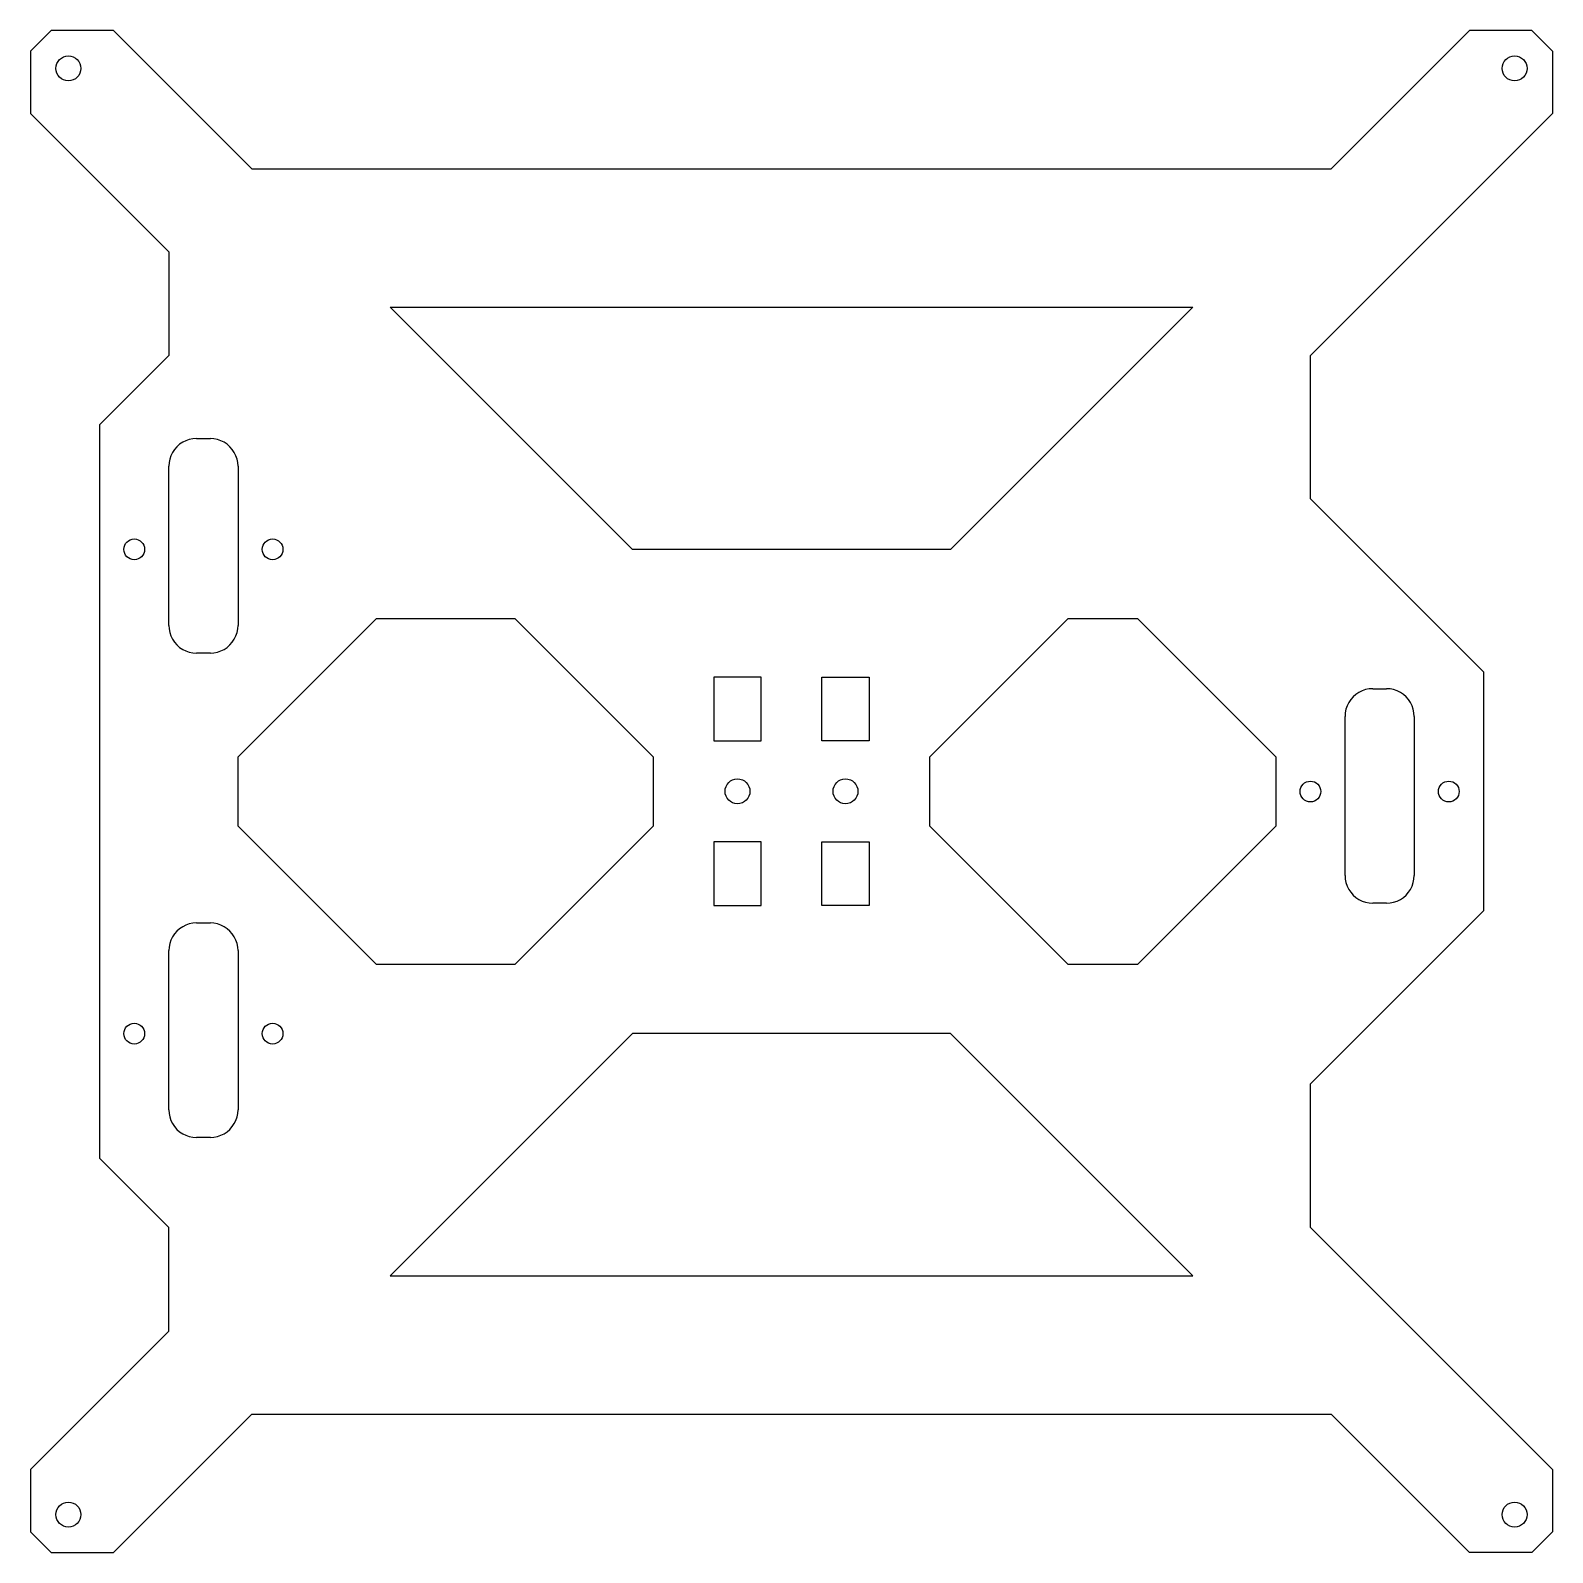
# Model space of a CAD drawing. Header units: inches. Extents: x 24 to 244, y 17 to 237.
import ezdxf

# ---------------------------------------------------------------- set-up
doc = ezdxf.new("R2010")
doc.units = ezdxf.units.IN
doc.header["$MEASUREMENT"] = 0

msp = doc.modelspace()

# ---------------------------------------------------------------- linework, layer by layer
for p, q in [((27.04, 236.81), (24.04, 233.81)), ((36.04, 236.81), (27.04, 236.81)), ((36.04, 236.81), (56.04, 216.81)), ((232.04, 236.81), (212.04, 216.81)), ((241.04, 236.81), (232.04, 236.81)), ((244.04, 233.81), (241.04, 236.81)), ((24.04, 233.81), (24.04, 224.81)), ((244.04, 233.81), (244.04, 224.81)), ((24.04, 224.81), (44.04, 204.81)), ((244.04, 224.81), (209.04, 189.81)), ((56.04, 216.81), (212.04, 216.81)), ((44.04, 204.81), (44.04, 189.81)), ((76.04, 196.81), (192.04, 196.81)), ((76.04, 196.81), (111.04, 161.81)), ((192.04, 196.81), (157.04, 161.81)), ((44.04, 189.81), (34.04, 179.81)), ((209.04, 169.11), (209.04, 189.81)), ((34.04, 179.81), (34.04, 73.81)), ((44.86, 176.25), (44.57, 175.82)), ((45.21, 176.65), (44.86, 176.25)), ((45.6, 176.99), (45.21, 176.65)), ((46.04, 177.28), (45.6, 176.99)), ((46.51, 177.51), (46.04, 177.28)), ((47, 177.68), (46.51, 177.51)), ((47.51, 177.78), (47, 177.68)), ((48.04, 177.82), (47.51, 177.78)), ((48.04, 177.82), (50.04, 177.82)), ((50.56, 177.78), (50.04, 177.82)), ((51.07, 177.68), (50.56, 177.78)), ((51.57, 177.51), (51.07, 177.68)), ((52.04, 177.28), (51.57, 177.51)), ((52.47, 176.99), (52.04, 177.28)), ((52.87, 176.65), (52.47, 176.99)), ((53.21, 176.25), (52.87, 176.65)), ((53.5, 175.82), (53.21, 176.25)), ((44.07, 174.34), (44.04, 173.82)), ((44.04, 150.82), (44.04, 173.82)), ((44.17, 174.85), (44.07, 174.34)), ((44.34, 175.35), (44.17, 174.85)), ((44.57, 175.82), (44.34, 175.35)), ((53.73, 175.35), (53.5, 175.82)), ((53.9, 174.85), (53.73, 175.35)), ((54, 174.34), (53.9, 174.85)), ((54.04, 173.82), (54, 174.34)), ((54.04, 173.82), (54.04, 150.82)), ((234.04, 144.11), (209.04, 169.11)), ((157.04, 161.81), (111.04, 161.81)), ((54.04, 131.81), (74.04, 151.81)), ((74.04, 151.81), (94.04, 151.81)), ((94.04, 151.81), (114.04, 131.81)), ((94.04, 151.81), (94.11, 151.81)), ((154.04, 131.81), (174.04, 151.81)), ((174.04, 151.81), (184.04, 151.81)), ((184.04, 151.81), (204.04, 131.81)), ((44.04, 150.82), (44.07, 150.3)), ((44.07, 150.3), (44.17, 149.78)), ((44.17, 149.78), (44.34, 149.29)), ((53.73, 149.29), (53.9, 149.78)), ((53.9, 149.78), (54, 150.3)), ((54, 150.3), (54.04, 150.82)), ((44.34, 149.29), (44.57, 148.82)), ((44.57, 148.82), (44.86, 148.38)), ((44.86, 148.38), (45.21, 147.99)), ((45.21, 147.99), (45.6, 147.64)), ((45.6, 147.64), (46.04, 147.35)), ((52.04, 147.35), (52.47, 147.64)), ((52.47, 147.64), (52.87, 147.99)), ((52.87, 147.99), (53.21, 148.38)), ((53.21, 148.38), (53.5, 148.82)), ((53.5, 148.82), (53.73, 149.29)), ((46.04, 147.35), (46.51, 147.12)), ((46.51, 147.12), (47, 146.95)), ((47, 146.95), (47.51, 146.85)), ((47.51, 146.85), (48.04, 146.82)), ((50.04, 146.82), (48.04, 146.82)), ((50.04, 146.82), (50.56, 146.85)), ((50.56, 146.85), (51.07, 146.95)), ((51.07, 146.95), (51.57, 147.12)), ((51.57, 147.12), (52.04, 147.35)), ((122.83, 143.34), (122.83, 134.14)), ((129.63, 143.34), (122.83, 143.34)), ((129.63, 134.14), (129.63, 143.34)), ((138.44, 143.34), (145.24, 143.34)), ((138.44, 134.14), (138.44, 143.34)), ((145.24, 143.34), (145.24, 134.14)), ((234.04, 144.11), (234.04, 109.54)), ((194.11, 141.81), (194.11, 141.74)), ((215.6, 140.85), (215.21, 140.5)), ((216.04, 141.14), (215.6, 140.85)), ((216.51, 141.37), (216.04, 141.14)), ((217, 141.54), (216.51, 141.37)), ((217.51, 141.64), (217, 141.54)), ((218.04, 141.67), (217.51, 141.64)), ((218.04, 141.67), (220.04, 141.67)), ((220.56, 141.64), (220.04, 141.67)), ((221.07, 141.54), (220.56, 141.64)), ((221.57, 141.37), (221.07, 141.54)), ((222.04, 141.14), (221.57, 141.37)), ((222.47, 140.85), (222.04, 141.14)), ((222.87, 140.5), (222.47, 140.85)), ((214.17, 138.71), (214.07, 138.2)), ((214.34, 139.2), (214.17, 138.71)), ((214.57, 139.67), (214.34, 139.2)), ((214.86, 140.11), (214.57, 139.67)), ((215.21, 140.5), (214.86, 140.11)), ((223.21, 140.11), (222.87, 140.5)), ((223.5, 139.67), (223.21, 140.11)), ((223.73, 139.2), (223.5, 139.67)), ((223.9, 138.71), (223.73, 139.2)), ((224, 138.2), (223.9, 138.71)), ((214.07, 138.2), (214.04, 137.67)), ((214.04, 114.67), (214.04, 137.67)), ((224.04, 137.67), (224, 138.2)), ((224.04, 137.67), (224.04, 114.67)), ((122.83, 134.14), (129.63, 134.14)), ((145.24, 134.14), (138.44, 134.14)), ((54.04, 121.81), (54.04, 131.81)), ((114.04, 131.81), (114.04, 121.81)), ((154.04, 121.81), (154.04, 131.81)), ((204.04, 131.81), (204.04, 121.81)), ((74.04, 101.81), (54.04, 121.81)), ((114.04, 121.81), (94.04, 101.81)), ((174.04, 101.81), (154.04, 121.81)), ((204.04, 121.81), (184.04, 101.81)), ((122.83, 119.54), (122.83, 110.34)), ((129.63, 119.54), (122.83, 119.54)), ((129.63, 110.34), (129.63, 119.54)), ((138.44, 110.34), (138.44, 119.54)), ((138.44, 119.54), (145.24, 119.54)), ((145.24, 119.54), (145.24, 110.34)), ((214.04, 114.67), (214.07, 114.15)), ((224, 114.15), (224.04, 114.67)), ((214.07, 114.15), (214.17, 113.64)), ((214.17, 113.64), (214.34, 113.14)), ((214.34, 113.14), (214.57, 112.67)), ((214.57, 112.67), (214.86, 112.24)), ((214.86, 112.24), (215.21, 111.85)), ((222.87, 111.85), (223.21, 112.24)), ((223.21, 112.24), (223.5, 112.67)), ((223.5, 112.67), (223.73, 113.14)), ((223.73, 113.14), (223.9, 113.64)), ((223.9, 113.64), (224, 114.15)), ((122.83, 110.34), (129.63, 110.34)), ((145.24, 110.34), (138.44, 110.34)), ((194.11, 111.88), (194.11, 111.81)), ((215.21, 111.85), (215.6, 111.5)), ((215.6, 111.5), (216.04, 111.21)), ((216.04, 111.21), (216.51, 110.98)), ((216.51, 110.98), (217, 110.81)), ((217, 110.81), (217.51, 110.71)), ((217.51, 110.71), (218.04, 110.67)), ((220.04, 110.67), (218.04, 110.67)), ((220.04, 110.67), (220.56, 110.71)), ((220.56, 110.71), (221.07, 110.81)), ((221.07, 110.81), (221.57, 110.98)), ((221.57, 110.98), (222.04, 111.21)), ((222.04, 111.21), (222.47, 111.5)), ((222.47, 111.5), (222.87, 111.85)), ((48.04, 107.81), (47.51, 107.78)), ((48.04, 107.81), (50.04, 107.81)), ((50.56, 107.78), (50.04, 107.81)), ((234.04, 109.54), (209.04, 84.54)), ((44.57, 105.81), (44.34, 105.34)), ((44.86, 106.25), (44.57, 105.81)), ((45.21, 106.64), (44.86, 106.25)), ((45.6, 106.98), (45.21, 106.64)), ((46.04, 107.27), (45.6, 106.98)), ((46.51, 107.51), (46.04, 107.27)), ((47, 107.67), (46.51, 107.51)), ((47.51, 107.78), (47, 107.67)), ((51.07, 107.67), (50.56, 107.78)), ((51.57, 107.51), (51.07, 107.67)), ((52.04, 107.27), (51.57, 107.51)), ((52.47, 106.98), (52.04, 107.27)), ((52.87, 106.64), (52.47, 106.98)), ((53.21, 106.25), (52.87, 106.64)), ((53.5, 105.81), (53.21, 106.25)), ((53.73, 105.34), (53.5, 105.81)), ((44.07, 104.33), (44.04, 103.81)), ((44.04, 80.81), (44.04, 103.81)), ((44.17, 104.85), (44.07, 104.33)), ((44.34, 105.34), (44.17, 104.85)), ((53.9, 104.85), (53.73, 105.34)), ((54, 104.33), (53.9, 104.85)), ((54.04, 103.81), (54, 104.33)), ((54.04, 103.81), (54.04, 80.81)), ((94.04, 101.81), (74.04, 101.81)), ((184.04, 101.81), (174.04, 101.81)), ((111.04, 91.81), (76.04, 56.81)), ((157.04, 91.81), (111.04, 91.81)), ((192.04, 56.81), (157.04, 91.81)), ((209.04, 63.81), (209.04, 84.54)), ((44.04, 80.81), (44.07, 80.29)), ((44.07, 80.29), (44.17, 79.78)), ((44.17, 79.78), (44.34, 79.28)), ((44.34, 79.28), (44.57, 78.81)), ((53.5, 78.81), (53.73, 79.28)), ((53.73, 79.28), (53.9, 79.78)), ((53.9, 79.78), (54, 80.29)), ((54, 80.29), (54.04, 80.81)), ((44.57, 78.81), (44.86, 78.38)), ((44.86, 78.38), (45.21, 77.98)), ((45.21, 77.98), (45.6, 77.64)), ((45.6, 77.64), (46.04, 77.35)), ((46.04, 77.35), (46.51, 77.12)), ((46.51, 77.12), (47, 76.95)), ((51.07, 76.95), (51.57, 77.12)), ((51.57, 77.12), (52.04, 77.35)), ((52.04, 77.35), (52.47, 77.64)), ((52.47, 77.64), (52.87, 77.98)), ((52.87, 77.98), (53.21, 78.38)), ((53.21, 78.38), (53.5, 78.81)), ((47, 76.95), (47.51, 76.84)), ((47.51, 76.84), (48.04, 76.81)), ((50.04, 76.81), (48.04, 76.81)), ((50.04, 76.81), (50.56, 76.84)), ((50.56, 76.84), (51.07, 76.95)), ((34.04, 73.81), (44.04, 63.81)), ((44.04, 48.81), (44.04, 63.81)), ((209.04, 63.81), (244.04, 28.81)), ((76.04, 56.81), (192.04, 56.81)), ((24.04, 28.81), (44.04, 48.81)), ((36.04, 16.81), (56.04, 36.81)), ((56.04, 36.81), (212.04, 36.81)), ((232.04, 16.81), (212.04, 36.81)), ((24.04, 28.81), (24.04, 19.81)), ((244.04, 28.81), (244.04, 19.81)), ((24.04, 19.81), (27.04, 16.81)), ((241.04, 16.81), (244.04, 19.81)), ((27.04, 16.81), (36.04, 16.81)), ((241.04, 16.81), (232.04, 16.81))]:
    msp.add_line(p, q)
for centre, radius in [((29.53, 231.32), 1.8), ((238.55, 231.32), 1.8), ((39.04, 161.81), 1.5), ((59.04, 161.81), 1.5), ((126.23, 126.84), 1.8), ((141.84, 126.84), 1.8), ((209.04, 126.81), 1.5), ((229.04, 126.81), 1.5), ((39.04, 91.81), 1.5), ((59.04, 91.81), 1.5), ((29.53, 22.3), 1.8), ((238.55, 22.3), 1.8)]:
    msp.add_circle(centre, radius)

doc.saveas('drawing.dxf')
